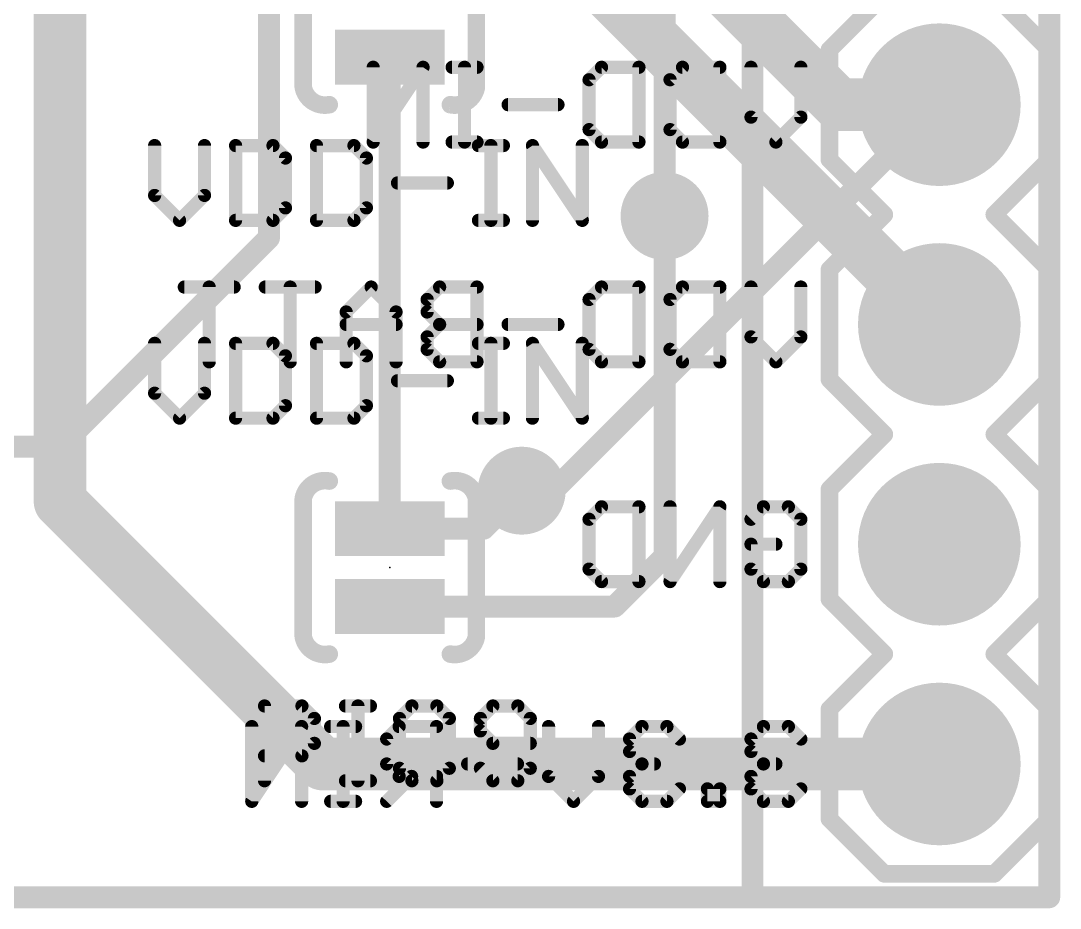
# Model space of a CAD drawing. Extents: x -0.1 to 30.6, y -0.1 to 52.6.
# Drawn here: x 18.6 to 30.61, y -0.13 to 10.13 of the extents above; entities that cross this region are included whole.
import ezdxf

# ---------------------------------------------------------------- set-up
doc = ezdxf.new("R2010")
doc.units = 0
for name, color, linetype in [('1', 12, 'CONTINUOUS'), ('16', 132, 'CONTINUOUS'), ('17', 110, 'CONTINUOUS'), ('18', 110, 'CONTINUOUS'), ('20', 53, 'CONTINUOUS'), ('21', 41, 'CONTINUOUS'), ('22', 40, 'CONTINUOUS'), ('23', 53, 'CONTINUOUS'), ('51', 53, 'CONTINUOUS')]:
    doc.layers.add(name, color=color, linetype=linetype)

# ---------------------------------------------------------------- blocks, each defined once
blk = doc.blocks.new('RECT')
blk.add_solid([(-0.5, -0.5), (0.5, -0.5), (-0.5, 0.5), (0.5, 0.5)])
blk = doc.blocks.new('ROUNDP')
at = {"const_width": 0.5}
blk.add_lwpolyline([(0, -0.25, 1), (0, 0.25, 1), (0, -0.25)], format="xyb", dxfattribs=at)
blk = doc.blocks.new('ROUNDV')
at = {"const_width": 0.5}
blk.add_lwpolyline([(0, -0.25, 1), (0, 0.25, 1), (0, -0.25)], format="xyb", dxfattribs=at)

msp = doc.modelspace()

# ---------------------------------------------------------------- linework, layer by layer
at = {"layer": '1'}
for points, const_width in [([(30.48, 0), (30.48, 43.72)], 0.254), ([(28.051, 9.16), (24.638, 12.573)], 0.6096), ([(19.05, 10.668), (19.05, 4.572)], 0.6096), ([(25.22, 10.61), (29.21, 6.62)], 0.6096), ([(22.86, 4.26), (22.86, 9.71)], 0.254), ([(29.21, 9.16), (28.051, 9.16)], 0.6096), ([(26.035, 3.937), (26.035, 7.874)], 0.254), ([(19.05, 4.572), (22.082, 1.54)], 0.6096), ([(23.945, 4.26), (24.384, 4.699)], 0.254), ([(22.86, 4.26), (23.945, 4.26)], 0.254), ([(25.458, 3.36), (26.035, 3.937)], 0.254), ([(22.86, 3.36), (25.458, 3.36)], 0.254), ([(22.082, 1.54), (29.21, 1.54)], 0.6096), ([(0, 0), (30.48, 0)], 0.254)]:
    msp.add_lwpolyline(points, dxfattribs=dict(at, const_width=const_width))
for points, const_width in [([(22.9235, 9.71, 1), (22.7965, 9.71)], 0.127), ([(28.051, 9.3124, 1), (28.051, 9.0076)], 0.3048), ([(27.9432, 9.0522, 1), (28.1588, 9.2678)], 0.3048), ([(29.21, 9.0076, 1), (29.21, 9.3124)], 0.3048), ([(26.0985, 7.874, 1), (25.9715, 7.874)], 0.127), ([(29.1022, 6.5122, 1), (29.3178, 6.7278)], 0.3048), ([(19.1578, 4.6798, 1), (18.9422, 4.4642)], 0.3048), ([(24.4289, 4.6541, 1), (24.3391, 4.7439)], 0.127), ([(18.8976, 4.572, 1), (19.2024, 4.572)], 0.3048), ([(22.86, 4.3235, 1), (22.86, 4.1965)], 0.127), ([(23.9001, 4.3049, 1), (23.9899, 4.2151)], 0.127), ([(23.945, 4.1965, 1), (23.945, 4.3235)], 0.127), ([(22.7965, 4.26, 1), (22.9235, 4.26)], 0.127), ([(25.9715, 3.937, 1), (26.0985, 3.937)], 0.127), ([(26.0799, 3.8921, 1), (25.9901, 3.9819)], 0.127), ([(22.86, 3.4235, 1), (22.86, 3.2965)], 0.127), ([(25.458, 3.2965, 1), (25.458, 3.4235)], 0.127), ([(25.4131, 3.4049, 1), (25.5029, 3.3151)], 0.127), ([(22.082, 1.6924, 1), (22.082, 1.3876)], 0.3048), ([(29.21, 1.3876, 1), (29.21, 1.6924)], 0.3048), ([(21.9742, 1.4322, 1), (22.1898, 1.6478)], 0.3048), ([(30.48, -0.0635, 1), (30.48, 0.0635)], 0.127), ([(30.4165, 0, 1), (30.5435, 0)], 0.127)]:
    msp.add_lwpolyline(points, format="xyb", dxfattribs=dict(at, const_width=const_width))
at = {"layer": '16', "const_width": 0.254}
for points in [[(30.48, 0), (30.48, 43.72)], [(21.463, 7.62), (21.463, 22.987)], [(26.035, 7.874), (26.035, 13.605)], [(24.749, 4.699), (29.21, 9.16)], [(19.05, 5.207), (21.463, 7.62)], [(17.272, 5.207), (19.05, 5.207)], [(24.384, 4.699), (24.749, 4.699)], [(0, 0), (30.48, 0)]]:
    msp.add_lwpolyline(points, dxfattribs=at)
at = {"layer": '16', "const_width": 0.127}
for points in [[(29.2549, 9.1151, 1), (29.1651, 9.2049)], [(25.9715, 7.874, 1), (26.0985, 7.874)], [(21.5079, 7.5751, 1), (21.4181, 7.6649)], [(21.3995, 7.62, 1), (21.5265, 7.62)], [(19.0051, 5.2519, 1), (19.0949, 5.1621)], [(19.05, 5.1435, 1), (19.05, 5.2705)], [(24.384, 4.7625, 1), (24.384, 4.6355)], [(24.7041, 4.7439, 1), (24.7939, 4.6541)], [(24.749, 4.6355, 1), (24.749, 4.7625)], [(30.48, -0.0635, 1), (30.48, 0.0635)], [(30.4165, 0, 1), (30.5435, 0)]]:
    msp.add_lwpolyline(points, format="xyb", dxfattribs=at)
at = {"layer": '20', "const_width": 0.2032}
for points in [[(30.48, 0), (30.48, 43.72)], [(0, 0), (30.48, 0)]]:
    msp.add_lwpolyline(points, dxfattribs=at)
at = {"layer": '20', "const_width": 0.1016}
for points in [[(30.4292, 0, 1), (30.5308, 0)], [(30.48, -0.0508, 1), (30.48, 0.0508)]]:
    msp.add_lwpolyline(points, format="xyb", dxfattribs=at)
at = {"layer": '21'}
for points, const_width in [([(27.051, 13.335), (27.051, 0)], 0.254), ([(21.86, 9.36), (21.86, 10.96)], 0.2032), ([(23.86, 10.96), (23.86, 9.36)], 0.2032), ([(28.575, 10.43), (27.94, 9.795)], 0.2032), ([(30.48, 9.795), (29.845, 10.43)], 0.2032), ([(27.94, 8.525), (27.94, 9.795)], 0.2032), ([(30.48, 9.795), (30.48, 8.525)], 0.2032), ([(20.1422, 8.6875), (20.1422, 8.1113)], 0.1524), ([(20.7184, 8.1113), (20.7184, 8.6875)], 0.1524), ([(21.0777, 8.6875), (21.0777, 7.8232)], 0.1524), ([(21.5099, 8.6875), (21.0777, 8.6875)], 0.1524), ([(21.6539, 8.5435), (21.5099, 8.6875)], 0.1524), ([(22.0132, 8.6875), (22.0132, 7.8232)], 0.1524), ([(22.4454, 8.6875), (22.0132, 8.6875)], 0.1524), ([(22.5895, 8.5435), (22.4454, 8.6875)], 0.1524), ([(23.8843, 8.6875), (24.1724, 8.6875)], 0.1524), ([(24.0283, 7.8232), (24.0283, 8.6875)], 0.1524), ([(24.508, 7.8232), (24.508, 8.6875)], 0.1524), ([(24.508, 8.6875), (25.0842, 7.8232)], 0.1524), ([(25.0842, 7.8232), (25.0842, 8.6875)], 0.1524), ([(21.6539, 7.9673), (21.6539, 8.5435)], 0.1524), ([(22.5895, 7.9673), (22.5895, 8.5435)], 0.1524), ([(28.575, 7.89), (27.94, 8.525)], 0.2032), ([(30.48, 8.525), (29.845, 7.89)], 0.2032), ([(22.9488, 8.2554), (23.525, 8.2554)], 0.1524), ([(20.1422, 8.1113), (20.4303, 7.8232)], 0.1524), ([(20.4303, 7.8232), (20.7184, 8.1113)], 0.1524), ([(21.5099, 7.8232), (21.6539, 7.9673)], 0.1524), ([(22.4454, 7.8232), (22.5895, 7.9673)], 0.1524), ([(28.575, 7.89), (27.94, 7.255)], 0.2032), ([(30.48, 7.255), (29.845, 7.89)], 0.2032), ([(21.0777, 7.8232), (21.5099, 7.8232)], 0.1524), ([(22.0132, 7.8232), (22.4454, 7.8232)], 0.1524), ([(23.8843, 7.8232), (24.1724, 7.8232)], 0.1524), ([(27.94, 5.985), (27.94, 7.255)], 0.2032), ([(30.48, 7.255), (30.48, 5.985)], 0.2032), ([(20.1422, 6.4015), (20.1422, 5.8253)], 0.1524), ([(20.7184, 5.8253), (20.7184, 6.4015)], 0.1524), ([(21.0777, 6.4015), (21.0777, 5.5372)], 0.1524), ([(21.5099, 6.4015), (21.0777, 6.4015)], 0.1524), ([(21.6539, 6.2575), (21.5099, 6.4015)], 0.1524), ([(22.0132, 6.4015), (22.0132, 5.5372)], 0.1524), ([(22.4454, 6.4015), (22.0132, 6.4015)], 0.1524), ([(22.5895, 6.2575), (22.4454, 6.4015)], 0.1524), ([(23.8843, 6.4015), (24.1724, 6.4015)], 0.1524), ([(24.0283, 5.5372), (24.0283, 6.4015)], 0.1524), ([(24.508, 5.5372), (24.508, 6.4015)], 0.1524), ([(24.508, 6.4015), (25.0842, 5.5372)], 0.1524), ([(25.0842, 5.5372), (25.0842, 6.4015)], 0.1524), ([(21.6539, 5.6813), (21.6539, 6.2575)], 0.1524), ([(22.5895, 5.6813), (22.5895, 6.2575)], 0.1524), ([(22.9488, 5.9694), (23.525, 5.9694)], 0.1524), ([(28.575, 5.35), (27.94, 5.985)], 0.2032), ([(30.48, 5.985), (29.845, 5.35)], 0.2032), ([(20.1422, 5.8253), (20.4303, 5.5372)], 0.1524), ([(20.4303, 5.5372), (20.7184, 5.8253)], 0.1524), ([(21.5099, 5.5372), (21.6539, 5.6813)], 0.1524), ([(22.4454, 5.5372), (22.5895, 5.6813)], 0.1524), ([(21.0777, 5.5372), (21.5099, 5.5372)], 0.1524), ([(22.0132, 5.5372), (22.4454, 5.5372)], 0.1524), ([(23.8843, 5.5372), (24.1724, 5.5372)], 0.1524), ([(28.575, 5.35), (27.94, 4.715)], 0.2032), ([(30.48, 4.715), (29.845, 5.35)], 0.2032), ([(27.94, 3.445), (27.94, 4.715)], 0.2032), ([(30.48, 4.715), (30.48, 3.445)], 0.2032), ([(21.86, 3.01), (21.86, 4.61)], 0.2032), ([(23.86, 4.61), (23.86, 3.01)], 0.2032), ([(28.575, 2.81), (27.94, 3.445)], 0.2032), ([(30.48, 3.445), (29.845, 2.81)], 0.2032), ([(28.575, 2.81), (27.94, 2.175)], 0.2032), ([(30.48, 2.175), (29.845, 2.81)], 0.2032), ([(21.4122, 1.3462), (21.4122, 2.2105)], 0.1524), ([(21.4122, 2.2105), (21.8444, 2.2105)], 0.1524), ([(21.8444, 2.2105), (21.9884, 2.0665)], 0.1524), ([(22.3477, 2.2105), (22.6358, 2.2105)], 0.1524), ([(22.4918, 1.3462), (22.4918, 2.2105)], 0.1524), ([(23.1155, 2.2105), (22.9714, 2.0665)], 0.1524), ([(23.4036, 2.2105), (23.1155, 2.2105)], 0.1524), ([(23.5476, 2.0665), (23.4036, 2.2105)], 0.1524), ([(24.051, 2.2105), (23.9069, 2.0665)], 0.1524), ([(24.3391, 2.2105), (24.051, 2.2105)], 0.1524), ([(24.4831, 2.0665), (24.3391, 2.2105)], 0.1524), ([(27.94, 0.905), (27.94, 2.175)], 0.2032), ([(30.48, 2.175), (30.48, 0.905)], 0.2032), ([(21.9884, 2.0665), (21.9884, 1.7784)], 0.1524), ([(22.9714, 2.0665), (22.9714, 1.4903)], 0.1524), ([(23.5476, 1.4903), (23.5476, 2.0665)], 0.1524), ([(23.9069, 2.0665), (23.9069, 1.9224)], 0.1524), ([(24.4831, 1.4903), (24.4831, 2.0665)], 0.1524), ([(23.9069, 1.9224), (24.051, 1.7784)], 0.1524), ([(21.9884, 1.7784), (21.8444, 1.6343)], 0.1524), ([(24.051, 1.7784), (24.4831, 1.7784)], 0.1524), ([(21.8444, 1.6343), (21.4122, 1.6343)], 0.1524), ([(22.9714, 1.4903), (23.1155, 1.3462)], 0.1524), ([(23.4036, 1.3462), (23.5476, 1.4903)], 0.1524), ([(23.9069, 1.4903), (24.051, 1.3462)], 0.1524), ([(24.3391, 1.3462), (24.4831, 1.4903)], 0.1524), ([(22.3477, 1.3462), (22.6358, 1.3462)], 0.1524), ([(23.1155, 1.3462), (23.4036, 1.3462)], 0.1524), ([(24.051, 1.3462), (24.3391, 1.3462)], 0.1524), ([(28.575, 0.27), (27.94, 0.905)], 0.2032), ([(30.48, 0.905), (29.845, 0.27)], 0.2032), ([(29.845, 0.27), (28.575, 0.27)], 0.2032)]:
    msp.add_lwpolyline(points, dxfattribs=dict(at, const_width=const_width))
for points, const_width in [([(27.9908, 9.795, 1), (27.8892, 9.795)], 0.1016), ([(27.9041, 9.8309, 1), (27.9759, 9.7591)], 0.1016), ([(30.5308, 9.795, 1), (30.4292, 9.795)], 0.1016), ([(30.4441, 9.7591, 1), (30.5159, 9.8309)], 0.1016), ([(21.86, 9.36, 0.4142), (22.16, 9.16)], 0.2032), ([(21.9098, 9.37, 1), (21.8102, 9.35)], 0.1016), ([(21.8092, 9.36, 1), (21.9108, 9.36)], 0.1016), ([(23.56, 9.16, 0.4142), (23.86, 9.36)], 0.2032), ([(23.8092, 9.36, 1), (23.9108, 9.36)], 0.1016), ([(23.9098, 9.35, 1), (23.8102, 9.37)], 0.1016), ([(22.17, 9.1102, 1), (22.15, 9.2098)], 0.1016), ([(23.57, 9.2098, 1), (23.55, 9.1102)], 0.1016), ([(20.1803, 8.6875, 1), (20.1041, 8.6875)], 0.0762), ([(20.7565, 8.6875, 1), (20.6803, 8.6875)], 0.0762), ([(21.1158, 8.6875, 1), (21.0396, 8.6875)], 0.0762), ([(21.0777, 8.7256, 1), (21.0777, 8.6494)], 0.0762), ([(21.5368, 8.7145, 1), (21.4829, 8.6606)], 0.0762), ([(21.5099, 8.6494, 1), (21.5099, 8.7256)], 0.0762), ([(22.0513, 8.6875, 1), (21.9751, 8.6875)], 0.0762), ([(22.0132, 8.7256, 1), (22.0132, 8.6494)], 0.0762), ([(22.4723, 8.7145, 1), (22.4185, 8.6606)], 0.0762), ([(22.4454, 8.6494, 1), (22.4454, 8.7256)], 0.0762), ([(23.8843, 8.7256, 1), (23.8843, 8.6494)], 0.0762), ([(24.0664, 8.6875, 1), (23.9902, 8.6875)], 0.0762), ([(24.1724, 8.6494, 1), (24.1724, 8.7256)], 0.0762), ([(24.5397, 8.7087, 1), (24.4763, 8.6664)], 0.0762), ([(24.5461, 8.6875, 1), (24.4699, 8.6875)], 0.0762), ([(25.1223, 8.6875, 1), (25.0461, 8.6875)], 0.0762), ([(21.692, 8.5435, 1), (21.6158, 8.5435)], 0.0762), ([(21.627, 8.5165, 1), (21.6809, 8.5704)], 0.0762), ([(22.6276, 8.5435, 1), (22.5514, 8.5435)], 0.0762), ([(22.5625, 8.5165, 1), (22.6164, 8.5704)], 0.0762), ([(27.9759, 8.5609, 1), (27.9041, 8.4891)], 0.1016), ([(27.8892, 8.525, 1), (27.9908, 8.525)], 0.1016), ([(30.4292, 8.525, 1), (30.5308, 8.525)], 0.1016), ([(30.5159, 8.4891, 1), (30.4441, 8.5609)], 0.1016), ([(22.9488, 8.2935, 1), (22.9488, 8.2173)], 0.0762), ([(23.525, 8.2173, 1), (23.525, 8.2935)], 0.0762), ([(20.1691, 8.1383, 1), (20.1153, 8.0844)], 0.0762), ([(20.7454, 8.0844, 1), (20.6915, 8.1383)], 0.0762), ([(20.1041, 8.1113, 1), (20.1803, 8.1113)], 0.0762), ([(20.6803, 8.1113, 1), (20.7565, 8.1113)], 0.0762), ([(21.6158, 7.9673, 1), (21.692, 7.9673)], 0.0762), ([(21.6809, 7.9403, 1), (21.627, 7.9942)], 0.0762), ([(22.5514, 7.9673, 1), (22.6276, 7.9673)], 0.0762), ([(22.6164, 7.9403, 1), (22.5625, 7.9942)], 0.0762), ([(28.6109, 7.8541, 1), (28.5391, 7.9259)], 0.1016), ([(28.5391, 7.8541, 1), (28.6109, 7.9259)], 0.1016), ([(29.8809, 7.9259, 1), (29.8091, 7.8541)], 0.1016), ([(29.8091, 7.9259, 1), (29.8809, 7.8541)], 0.1016), ([(20.4034, 7.8501, 1), (20.4573, 7.7963)], 0.0762), ([(20.4034, 7.7963, 1), (20.4573, 7.8501)], 0.0762), ([(21.0777, 7.8613, 1), (21.0777, 7.7851)], 0.0762), ([(21.0396, 7.8232, 1), (21.1158, 7.8232)], 0.0762), ([(21.4829, 7.8501, 1), (21.5368, 7.7963)], 0.0762), ([(21.5099, 7.7851, 1), (21.5099, 7.8613)], 0.0762), ([(22.0132, 7.8613, 1), (22.0132, 7.7851)], 0.0762), ([(21.9751, 7.8232, 1), (22.0513, 7.8232)], 0.0762), ([(22.4185, 7.8501, 1), (22.4723, 7.7963)], 0.0762), ([(22.4454, 7.7851, 1), (22.4454, 7.8613)], 0.0762), ([(23.8843, 7.8613, 1), (23.8843, 7.7851)], 0.0762), ([(23.9902, 7.8232, 1), (24.0664, 7.8232)], 0.0762), ([(24.1724, 7.7851, 1), (24.1724, 7.8613)], 0.0762), ([(24.4699, 7.8232, 1), (24.5461, 7.8232)], 0.0762), ([(25.0461, 7.8232, 1), (25.1223, 7.8232)], 0.0762), ([(25.0525, 7.8021, 1), (25.1159, 7.8443)], 0.0762), ([(27.9908, 7.255, 1), (27.8892, 7.255)], 0.1016), ([(27.9041, 7.2909, 1), (27.9759, 7.2191)], 0.1016), ([(30.5308, 7.255, 1), (30.4292, 7.255)], 0.1016), ([(30.4441, 7.2191, 1), (30.5159, 7.2909)], 0.1016), ([(20.1803, 6.4015, 1), (20.1041, 6.4015)], 0.0762), ([(20.7565, 6.4015, 1), (20.6803, 6.4015)], 0.0762), ([(21.1158, 6.4015, 1), (21.0396, 6.4015)], 0.0762), ([(21.0777, 6.4396, 1), (21.0777, 6.3634)], 0.0762), ([(21.5368, 6.4285, 1), (21.4829, 6.3746)], 0.0762), ([(21.5099, 6.3634, 1), (21.5099, 6.4396)], 0.0762), ([(22.0513, 6.4015, 1), (21.9751, 6.4015)], 0.0762), ([(22.0132, 6.4396, 1), (22.0132, 6.3634)], 0.0762), ([(22.4723, 6.4285, 1), (22.4185, 6.3746)], 0.0762), ([(22.4454, 6.3634, 1), (22.4454, 6.4396)], 0.0762), ([(23.8843, 6.4396, 1), (23.8843, 6.3634)], 0.0762), ([(24.0664, 6.4015, 1), (23.9902, 6.4015)], 0.0762), ([(24.1724, 6.3634, 1), (24.1724, 6.4396)], 0.0762), ([(24.5397, 6.4227, 1), (24.4763, 6.3804)], 0.0762), ([(24.5461, 6.4015, 1), (24.4699, 6.4015)], 0.0762), ([(25.1223, 6.4015, 1), (25.0461, 6.4015)], 0.0762), ([(21.692, 6.2575, 1), (21.6158, 6.2575)], 0.0762), ([(21.627, 6.2305, 1), (21.6809, 6.2844)], 0.0762), ([(22.6276, 6.2575, 1), (22.5514, 6.2575)], 0.0762), ([(22.5625, 6.2305, 1), (22.6164, 6.2844)], 0.0762), ([(22.9488, 6.0075, 1), (22.9488, 5.9313)], 0.0762), ([(23.525, 5.9313, 1), (23.525, 6.0075)], 0.0762), ([(27.9759, 6.0209, 1), (27.9041, 5.9491)], 0.1016), ([(27.8892, 5.985, 1), (27.9908, 5.985)], 0.1016), ([(30.4292, 5.985, 1), (30.5308, 5.985)], 0.1016), ([(30.5159, 5.9491, 1), (30.4441, 6.0209)], 0.1016), ([(20.1691, 5.8523, 1), (20.1153, 5.7984)], 0.0762), ([(20.7454, 5.7984, 1), (20.6915, 5.8523)], 0.0762), ([(20.1041, 5.8253, 1), (20.1803, 5.8253)], 0.0762), ([(20.6803, 5.8253, 1), (20.7565, 5.8253)], 0.0762), ([(21.6158, 5.6813, 1), (21.692, 5.6813)], 0.0762), ([(21.6809, 5.6543, 1), (21.627, 5.7082)], 0.0762), ([(22.5514, 5.6813, 1), (22.6276, 5.6813)], 0.0762), ([(22.6164, 5.6543, 1), (22.5625, 5.7082)], 0.0762), ([(20.4034, 5.5641, 1), (20.4573, 5.5103)], 0.0762), ([(20.4034, 5.5103, 1), (20.4573, 5.5641)], 0.0762), ([(21.0777, 5.5753, 1), (21.0777, 5.4991)], 0.0762), ([(21.0396, 5.5372, 1), (21.1158, 5.5372)], 0.0762), ([(21.4829, 5.5641, 1), (21.5368, 5.5103)], 0.0762), ([(21.5099, 5.4991, 1), (21.5099, 5.5753)], 0.0762), ([(22.0132, 5.5753, 1), (22.0132, 5.4991)], 0.0762), ([(21.9751, 5.5372, 1), (22.0513, 5.5372)], 0.0762), ([(22.4185, 5.5641, 1), (22.4723, 5.5103)], 0.0762), ([(22.4454, 5.4991, 1), (22.4454, 5.5753)], 0.0762), ([(23.8843, 5.5753, 1), (23.8843, 5.4991)], 0.0762), ([(23.9902, 5.5372, 1), (24.0664, 5.5372)], 0.0762), ([(24.1724, 5.4991, 1), (24.1724, 5.5753)], 0.0762), ([(24.4699, 5.5372, 1), (24.5461, 5.5372)], 0.0762), ([(25.0461, 5.5372, 1), (25.1223, 5.5372)], 0.0762), ([(25.0525, 5.5161, 1), (25.1159, 5.5583)], 0.0762), ([(28.6109, 5.3141, 1), (28.5391, 5.3859)], 0.1016), ([(28.5391, 5.3141, 1), (28.6109, 5.3859)], 0.1016), ([(29.8809, 5.3859, 1), (29.8091, 5.3141)], 0.1016), ([(29.8091, 5.3859, 1), (29.8809, 5.3141)], 0.1016), ([(22.16, 4.81, 0.4142), (21.86, 4.61)], 0.2032), ([(22.15, 4.7602, 1), (22.17, 4.8598)], 0.1016), ([(23.86, 4.61, 0.4142), (23.56, 4.81)], 0.2032), ([(23.55, 4.8598, 1), (23.57, 4.7602)], 0.1016), ([(27.9908, 4.715, 1), (27.8892, 4.715)], 0.1016), ([(30.5308, 4.715, 1), (30.4292, 4.715)], 0.1016), ([(21.9108, 4.61, 1), (21.8092, 4.61)], 0.1016), ([(23.9108, 4.61, 1), (23.8092, 4.61)], 0.1016), ([(27.9041, 4.7509, 1), (27.9759, 4.6791)], 0.1016), ([(30.4441, 4.6791, 1), (30.5159, 4.7509)], 0.1016), ([(21.8102, 4.62, 1), (21.9098, 4.6)], 0.1016), ([(23.8102, 4.6, 1), (23.9098, 4.62)], 0.1016), ([(27.9759, 3.4809, 1), (27.9041, 3.4091)], 0.1016), ([(27.8892, 3.445, 1), (27.9908, 3.445)], 0.1016), ([(30.4292, 3.445, 1), (30.5308, 3.445)], 0.1016), ([(30.5159, 3.4091, 1), (30.4441, 3.4809)], 0.1016), ([(21.86, 3.01, 0.4142), (22.16, 2.81)], 0.2032), ([(21.9098, 3.02, 1), (21.8102, 3)], 0.1016), ([(21.8092, 3.01, 1), (21.9108, 3.01)], 0.1016), ([(23.56, 2.81, 0.4142), (23.86, 3.01)], 0.2032), ([(23.8092, 3.01, 1), (23.9108, 3.01)], 0.1016), ([(23.9098, 3, 1), (23.8102, 3.02)], 0.1016), ([(22.17, 2.7602, 1), (22.15, 2.8598)], 0.1016), ([(23.57, 2.8598, 1), (23.55, 2.7602)], 0.1016), ([(28.6109, 2.7741, 1), (28.5391, 2.8459)], 0.1016), ([(28.5391, 2.7741, 1), (28.6109, 2.8459)], 0.1016), ([(29.8809, 2.8459, 1), (29.8091, 2.7741)], 0.1016), ([(29.8091, 2.8459, 1), (29.8809, 2.7741)], 0.1016), ([(21.4503, 2.2105, 1), (21.3741, 2.2105)], 0.0762), ([(21.4122, 2.2486, 1), (21.4122, 2.1724)], 0.0762), ([(21.8713, 2.2375, 1), (21.8174, 2.1836)], 0.0762), ([(21.8444, 2.1724, 1), (21.8444, 2.2486)], 0.0762), ([(22.3477, 2.2486, 1), (22.3477, 2.1724)], 0.0762), ([(22.5299, 2.2105, 1), (22.4537, 2.2105)], 0.0762), ([(22.6358, 2.1724, 1), (22.6358, 2.2486)], 0.0762), ([(23.1155, 2.2486, 1), (23.1155, 2.1724)], 0.0762), ([(23.1424, 2.1836, 1), (23.0885, 2.2375)], 0.0762), ([(23.4305, 2.2375, 1), (23.3766, 2.1836)], 0.0762), ([(23.4036, 2.1724, 1), (23.4036, 2.2486)], 0.0762), ([(24.051, 2.2486, 1), (24.051, 2.1724)], 0.0762), ([(24.0779, 2.1836, 1), (24.024, 2.2375)], 0.0762), ([(24.366, 2.2375, 1), (24.3121, 2.1836)], 0.0762), ([(24.3391, 2.1724, 1), (24.3391, 2.2486)], 0.0762), ([(27.9908, 2.175, 1), (27.8892, 2.175)], 0.1016), ([(27.9041, 2.2109, 1), (27.9759, 2.1391)], 0.1016), ([(30.5308, 2.175, 1), (30.4292, 2.175)], 0.1016), ([(30.4441, 2.1391, 1), (30.5159, 2.2109)], 0.1016), ([(22.0265, 2.0665, 1), (21.9503, 2.0665)], 0.0762), ([(21.9615, 2.0395, 1), (22.0154, 2.0934)], 0.0762), ([(23.0095, 2.0665, 1), (22.9333, 2.0665)], 0.0762), ([(22.9445, 2.0934, 1), (22.9983, 2.0395)], 0.0762), ([(23.5857, 2.0665, 1), (23.5095, 2.0665)], 0.0762), ([(23.5207, 2.0395, 1), (23.5746, 2.0934)], 0.0762), ([(23.945, 2.0665, 1), (23.8688, 2.0665)], 0.0762), ([(23.88, 2.0934, 1), (23.9339, 2.0395)], 0.0762), ([(24.5212, 2.0665, 1), (24.445, 2.0665)], 0.0762), ([(24.4562, 2.0395, 1), (24.5101, 2.0934)], 0.0762), ([(23.9339, 1.9494, 1), (23.88, 1.8955)], 0.0762), ([(23.8688, 1.9224, 1), (23.945, 1.9224)], 0.0762), ([(21.9503, 1.7784, 1), (22.0265, 1.7784)], 0.0762), ([(22.0154, 1.7514, 1), (21.9615, 1.8053)], 0.0762), ([(24.051, 1.8165, 1), (24.051, 1.7403)], 0.0762), ([(24.024, 1.7514, 1), (24.0779, 1.8053)], 0.0762), ([(24.4831, 1.7403, 1), (24.4831, 1.8165)], 0.0762), ([(21.4122, 1.6724, 1), (21.4122, 1.5962)], 0.0762), ([(21.8174, 1.6613, 1), (21.8713, 1.6074)], 0.0762), ([(21.8444, 1.5962, 1), (21.8444, 1.6724)], 0.0762), ([(22.9983, 1.5172, 1), (22.9445, 1.4633)], 0.0762), ([(23.5746, 1.4633, 1), (23.5207, 1.5172)], 0.0762), ([(23.9339, 1.5172, 1), (23.88, 1.4633)], 0.0762), ([(24.5101, 1.4633, 1), (24.4562, 1.5172)], 0.0762), ([(22.9333, 1.4903, 1), (23.0095, 1.4903)], 0.0762), ([(23.5095, 1.4903, 1), (23.5857, 1.4903)], 0.0762), ([(24.445, 1.4903, 1), (24.5212, 1.4903)], 0.0762), ([(21.3741, 1.3462, 1), (21.4503, 1.3462)], 0.0762), ([(22.3477, 1.3843, 1), (22.3477, 1.3081)], 0.0762), ([(22.4537, 1.3462, 1), (22.5299, 1.3462)], 0.0762), ([(22.6358, 1.3081, 1), (22.6358, 1.3843)], 0.0762), ([(23.1155, 1.3843, 1), (23.1155, 1.3081)], 0.0762), ([(23.0885, 1.3193, 1), (23.1424, 1.3731)], 0.0762), ([(23.3766, 1.3731, 1), (23.4305, 1.3193)], 0.0762), ([(23.4036, 1.3081, 1), (23.4036, 1.3843)], 0.0762), ([(24.051, 1.3843, 1), (24.051, 1.3081)], 0.0762), ([(24.024, 1.3193, 1), (24.0779, 1.3731)], 0.0762), ([(24.3121, 1.3731, 1), (24.366, 1.3193)], 0.0762), ([(24.3391, 1.3081, 1), (24.3391, 1.3843)], 0.0762), ([(27.9759, 0.9409, 1), (27.9041, 0.8691)], 0.1016), ([(30.5159, 0.8691, 1), (30.4441, 0.9409)], 0.1016), ([(27.8892, 0.905, 1), (27.9908, 0.905)], 0.1016), ([(30.4292, 0.905, 1), (30.5308, 0.905)], 0.1016), ([(28.575, 0.3208, 1), (28.575, 0.2192)], 0.1016), ([(29.845, 0.2192, 1), (29.845, 0.3208)], 0.1016), ([(28.5391, 0.2341, 1), (28.6109, 0.3059)], 0.1016), ([(29.8091, 0.3059, 1), (29.8809, 0.2341)], 0.1016), ([(26.9875, 0, 1), (27.1145, 0)], 0.127)]:
    msp.add_lwpolyline(points, format="xyb", dxfattribs=dict(at, const_width=const_width))
at = {"layer": '22', "const_width": 0.1524}
for points in [[(23.244, 9.5925), (22.6678, 8.7282)], [(22.6678, 8.7282), (22.6678, 9.5925)], [(23.244, 8.7282), (23.244, 9.5925)], [(23.8677, 9.5925), (23.5796, 9.5925)], [(23.7237, 8.7282), (23.7237, 9.5925)], [(25.1625, 9.4485), (25.3066, 9.5925)], [(25.3066, 9.5925), (25.7388, 9.5925)], [(25.7388, 9.5925), (25.7388, 8.7282)], [(26.0981, 9.4485), (26.2421, 9.5925)], [(26.2421, 9.5925), (26.6743, 9.5925)], [(26.6743, 9.5925), (26.6743, 8.7282)], [(27.0336, 9.0163), (27.0336, 9.5925)], [(27.6098, 9.5925), (27.6098, 9.0163)], [(25.1625, 8.8723), (25.1625, 9.4485)], [(26.0981, 8.8723), (26.0981, 9.4485)], [(24.8032, 9.1604), (24.227, 9.1604)], [(27.3217, 8.7282), (27.0336, 9.0163)], [(27.6098, 9.0163), (27.3217, 8.7282)], [(25.3066, 8.7282), (25.1625, 8.8723)], [(26.2421, 8.7282), (26.0981, 8.8723)], [(23.8677, 8.7282), (23.5796, 8.7282)], [(25.7388, 8.7282), (25.3066, 8.7282)], [(26.6743, 8.7282), (26.2421, 8.7282)], [(21.0612, 7.0525), (20.4849, 7.0525)], [(20.7731, 6.1882), (20.7731, 7.0525)], [(21.9967, 7.0525), (21.4205, 7.0525)], [(21.7086, 6.1882), (21.7086, 7.0525)], [(22.6441, 7.0525), (22.356, 6.7644)], [(22.9322, 6.7644), (22.6441, 7.0525)], [(23.4356, 7.0525), (23.2915, 6.9085)], [(23.8677, 7.0525), (23.4356, 7.0525)], [(23.8677, 6.1882), (23.8677, 7.0525)], [(25.1625, 6.9085), (25.3066, 7.0525)], [(25.3066, 7.0525), (25.7388, 7.0525)], [(25.7388, 7.0525), (25.7388, 6.1882)], [(26.0981, 6.9085), (26.2421, 7.0525)], [(26.2421, 7.0525), (26.6743, 7.0525)], [(26.6743, 7.0525), (26.6743, 6.1882)], [(27.0336, 6.4763), (27.0336, 7.0525)], [(27.6098, 7.0525), (27.6098, 6.4763)], [(23.2915, 6.9085), (23.2915, 6.7644)], [(25.1625, 6.3323), (25.1625, 6.9085)], [(26.0981, 6.3323), (26.0981, 6.9085)], [(22.356, 6.7644), (22.356, 6.1882)], [(22.9322, 6.1882), (22.9322, 6.7644)], [(23.2915, 6.7644), (23.4356, 6.6204)], [(22.9322, 6.6204), (22.356, 6.6204)], [(23.4356, 6.6204), (23.2915, 6.4763)], [(23.8677, 6.6204), (23.4356, 6.6204)], [(24.8032, 6.6204), (24.227, 6.6204)], [(23.2915, 6.4763), (23.2915, 6.3323)], [(27.3217, 6.1882), (27.0336, 6.4763)], [(27.6098, 6.4763), (27.3217, 6.1882)], [(23.2915, 6.3323), (23.4356, 6.1882)], [(25.3066, 6.1882), (25.1625, 6.3323)], [(26.2421, 6.1882), (26.0981, 6.3323)], [(23.4356, 6.1882), (23.8677, 6.1882)], [(25.7388, 6.1882), (25.3066, 6.1882)], [(26.6743, 6.1882), (26.2421, 6.1882)], [(25.1625, 4.3685), (25.3066, 4.5125)], [(25.3066, 4.5125), (25.7388, 4.5125)], [(25.7388, 4.5125), (25.7388, 3.6482)], [(26.6743, 4.5125), (26.0981, 3.6482)], [(26.0981, 3.6482), (26.0981, 4.5125)], [(26.6743, 3.6482), (26.6743, 4.5125)], [(27.0336, 4.3685), (27.1776, 4.5125)], [(27.1776, 4.5125), (27.4657, 4.5125)], [(27.4657, 4.5125), (27.6098, 4.3685)], [(25.1625, 3.7923), (25.1625, 4.3685)], [(27.6098, 4.3685), (27.6098, 3.7923)], [(27.0336, 3.7923), (27.0336, 4.0804)], [(27.0336, 4.0804), (27.3217, 4.0804)], [(25.3066, 3.6482), (25.1625, 3.7923)], [(27.1776, 3.6482), (27.0336, 3.7923)], [(27.6098, 3.7923), (27.4657, 3.6482)], [(25.7388, 3.6482), (25.3066, 3.6482)], [(27.4657, 3.6482), (27.1776, 3.6482)], [(21.8408, 1.9725), (21.2645, 1.1082)], [(21.2645, 1.1082), (21.2645, 1.9725)], [(21.8408, 1.1082), (21.8408, 1.9725)], [(22.4644, 1.9725), (22.1763, 1.9725)], [(22.3204, 1.1082), (22.3204, 1.9725)], [(22.9678, 1.9725), (22.8237, 1.8285)], [(23.4, 1.9725), (22.9678, 1.9725)], [(23.4, 1.1082), (23.4, 1.9725)], [(24.6948, 1.3963), (24.6948, 1.9725)], [(25.271, 1.9725), (25.271, 1.3963)], [(25.7744, 1.9725), (25.6303, 1.8285)], [(26.0625, 1.9725), (25.7744, 1.9725)], [(26.2065, 1.8285), (26.0625, 1.9725)], [(27.1776, 1.9725), (27.0336, 1.8285)], [(27.4657, 1.9725), (27.1776, 1.9725)], [(27.6098, 1.8285), (27.4657, 1.9725)], [(22.8237, 1.8285), (22.8237, 1.5404)], [(25.6303, 1.8285), (25.6303, 1.6844)], [(27.0336, 1.8285), (27.0336, 1.6844)], [(25.6303, 1.6844), (25.7744, 1.5404)], [(27.0336, 1.6844), (27.1776, 1.5404)], [(22.8237, 1.5404), (22.9678, 1.3963)], [(24.3355, 1.5404), (23.7593, 1.5404)], [(25.7744, 1.5404), (25.6303, 1.3963)], [(25.7744, 1.5404), (25.9184, 1.5404)], [(27.1776, 1.5404), (27.0336, 1.3963)], [(27.1776, 1.5404), (27.3217, 1.5404)], [(23.1119, 1.3963), (22.8237, 1.1082)], [(22.9678, 1.3963), (23.4, 1.3963)], [(24.9829, 1.1082), (24.6948, 1.3963)], [(25.271, 1.3963), (24.9829, 1.1082)], [(25.6303, 1.3963), (25.6303, 1.2523)], [(27.0336, 1.3963), (27.0336, 1.2523)], [(25.6303, 1.2523), (25.7744, 1.1082)], [(26.0625, 1.1082), (26.2065, 1.2523)], [(26.6743, 1.2523), (26.5302, 1.2523)], [(26.5302, 1.2523), (26.5302, 1.1082)], [(26.6743, 1.1082), (26.6743, 1.2523)], [(27.0336, 1.2523), (27.1776, 1.1082)], [(27.4657, 1.1082), (27.6098, 1.2523)], [(22.4644, 1.1082), (22.1763, 1.1082)], [(25.7744, 1.1082), (26.0625, 1.1082)], [(26.5302, 1.1082), (26.6743, 1.1082)], [(27.1776, 1.1082), (27.4657, 1.1082)]]:
    msp.add_lwpolyline(points, dxfattribs=at)
at = {"layer": '22', "const_width": 0.0762}
for points in [[(22.7059, 9.5925, 1), (22.6297, 9.5925)], [(23.2821, 9.5925, 1), (23.2059, 9.5925)], [(23.2757, 9.5714, 1), (23.2123, 9.6137)], [(23.5796, 9.6306, 1), (23.5796, 9.5544)], [(23.7618, 9.5925, 1), (23.6856, 9.5925)], [(23.8677, 9.5544, 1), (23.8677, 9.6306)], [(25.3066, 9.6306, 1), (25.3066, 9.5544)], [(25.3335, 9.5656, 1), (25.2797, 9.6195)], [(25.7769, 9.5925, 1), (25.7007, 9.5925)], [(25.7388, 9.5544, 1), (25.7388, 9.6306)], [(26.2421, 9.6306, 1), (26.2421, 9.5544)], [(26.2691, 9.5656, 1), (26.2152, 9.6195)], [(26.7124, 9.5925, 1), (26.6362, 9.5925)], [(26.6743, 9.5544, 1), (26.6743, 9.6306)], [(27.0717, 9.5925, 1), (26.9955, 9.5925)], [(27.6479, 9.5925, 1), (27.5717, 9.5925)], [(25.2006, 9.4485, 1), (25.1244, 9.4485)], [(25.1356, 9.4754, 1), (25.1895, 9.4215)], [(26.0711, 9.4754, 1), (26.125, 9.4215)], [(26.1362, 9.4485, 1), (26.06, 9.4485)], [(24.227, 9.1985, 1), (24.227, 9.1223)], [(24.8032, 9.1223, 1), (24.8032, 9.1985)], [(27.0605, 9.0433, 1), (27.0066, 8.9894)], [(26.9955, 9.0163, 1), (27.0717, 9.0163)], [(27.5717, 9.0163, 1), (27.6479, 9.0163)], [(27.6367, 8.9894, 1), (27.5829, 9.0433)], [(25.1895, 8.8992, 1), (25.1356, 8.8453)], [(25.1244, 8.8723, 1), (25.2006, 8.8723)], [(26.125, 8.8992, 1), (26.0711, 8.8453)], [(26.06, 8.8723, 1), (26.1362, 8.8723)], [(22.6361, 8.7493, 1), (22.6995, 8.7071)], [(23.5796, 8.7663, 1), (23.5796, 8.6901)], [(23.8677, 8.6901, 1), (23.8677, 8.7663)], [(25.3066, 8.7663, 1), (25.3066, 8.6901)], [(25.2797, 8.7013, 1), (25.3335, 8.7551)], [(25.7388, 8.6901, 1), (25.7388, 8.7663)], [(26.2421, 8.7663, 1), (26.2421, 8.6901)], [(26.2152, 8.7013, 1), (26.2691, 8.7551)], [(26.6743, 8.6901, 1), (26.6743, 8.7663)], [(27.2947, 8.7551, 1), (27.3486, 8.7013)], [(27.2947, 8.7013, 1), (27.3486, 8.7551)], [(22.6297, 8.7282, 1), (22.7059, 8.7282)], [(23.2059, 8.7282, 1), (23.2821, 8.7282)], [(23.6856, 8.7282, 1), (23.7618, 8.7282)], [(25.7007, 8.7282, 1), (25.7769, 8.7282)], [(26.6362, 8.7282, 1), (26.7124, 8.7282)], [(20.4849, 7.0906, 1), (20.4849, 7.0144)], [(20.8112, 7.0525, 1), (20.735, 7.0525)], [(21.0612, 7.0144, 1), (21.0612, 7.0906)], [(21.4205, 7.0906, 1), (21.4205, 7.0144)], [(21.7467, 7.0525, 1), (21.6705, 7.0525)], [(21.9967, 7.0144, 1), (21.9967, 7.0906)], [(22.671, 7.0795, 1), (22.6172, 7.0256)], [(22.671, 7.0256, 1), (22.6172, 7.0795)], [(23.4356, 7.0906, 1), (23.4356, 7.0144)], [(23.4625, 7.0256, 1), (23.4086, 7.0795)], [(23.9058, 7.0525, 1), (23.8296, 7.0525)], [(23.8677, 7.0144, 1), (23.8677, 7.0906)], [(25.3066, 7.0906, 1), (25.3066, 7.0144)], [(25.3335, 7.0256, 1), (25.2797, 7.0795)], [(25.7769, 7.0525, 1), (25.7007, 7.0525)], [(25.7388, 7.0144, 1), (25.7388, 7.0906)], [(26.2421, 7.0906, 1), (26.2421, 7.0144)], [(26.2691, 7.0256, 1), (26.2152, 7.0795)], [(26.7124, 7.0525, 1), (26.6362, 7.0525)], [(26.6743, 7.0144, 1), (26.6743, 7.0906)], [(27.0717, 7.0525, 1), (26.9955, 7.0525)], [(27.6479, 7.0525, 1), (27.5717, 7.0525)], [(23.3296, 6.9085, 1), (23.2534, 6.9085)], [(23.2646, 6.9354, 1), (23.3184, 6.8815)], [(25.2006, 6.9085, 1), (25.1244, 6.9085)], [(25.1356, 6.9354, 1), (25.1895, 6.8815)], [(26.0711, 6.9354, 1), (26.125, 6.8815)], [(26.1362, 6.9085, 1), (26.06, 6.9085)], [(22.329, 6.7914, 1), (22.3829, 6.7375)], [(22.3941, 6.7644, 1), (22.3179, 6.7644)], [(22.9703, 6.7644, 1), (22.8941, 6.7644)], [(22.9053, 6.7375, 1), (22.9591, 6.7914)], [(23.3184, 6.7914, 1), (23.2646, 6.7375)], [(23.2534, 6.7644, 1), (23.3296, 6.7644)], [(22.356, 6.6585, 1), (22.356, 6.5823)], [(22.9322, 6.5823, 1), (22.9322, 6.6585)], [(23.4356, 6.6585, 1), (23.4356, 6.5823)], [(23.4625, 6.5934, 1), (23.4086, 6.6473)], [(23.4086, 6.5934, 1), (23.4625, 6.6473)], [(23.8677, 6.5823, 1), (23.8677, 6.6585)], [(24.227, 6.6585, 1), (24.227, 6.5823)], [(24.8032, 6.5823, 1), (24.8032, 6.6585)], [(23.3296, 6.4763, 1), (23.2534, 6.4763)], [(23.2646, 6.5033, 1), (23.3184, 6.4494)], [(27.0605, 6.5033, 1), (27.0066, 6.4494)], [(26.9955, 6.4763, 1), (27.0717, 6.4763)], [(27.5717, 6.4763, 1), (27.6479, 6.4763)], [(27.6367, 6.4494, 1), (27.5829, 6.5033)], [(23.3184, 6.3592, 1), (23.2646, 6.3053)], [(23.2534, 6.3323, 1), (23.3296, 6.3323)], [(25.1895, 6.3592, 1), (25.1356, 6.3053)], [(25.1244, 6.3323, 1), (25.2006, 6.3323)], [(26.125, 6.3592, 1), (26.0711, 6.3053)], [(26.06, 6.3323, 1), (26.1362, 6.3323)], [(23.4356, 6.2263, 1), (23.4356, 6.1501)], [(23.4086, 6.1613, 1), (23.4625, 6.2151)], [(23.8677, 6.1501, 1), (23.8677, 6.2263)], [(25.3066, 6.2263, 1), (25.3066, 6.1501)], [(25.2797, 6.1613, 1), (25.3335, 6.2151)], [(25.7388, 6.1501, 1), (25.7388, 6.2263)], [(26.2421, 6.2263, 1), (26.2421, 6.1501)], [(26.2152, 6.1613, 1), (26.2691, 6.2151)], [(26.6743, 6.1501, 1), (26.6743, 6.2263)], [(27.2947, 6.2151, 1), (27.3486, 6.1613)], [(27.2947, 6.1613, 1), (27.3486, 6.2151)], [(20.735, 6.1882, 1), (20.8112, 6.1882)], [(21.6705, 6.1882, 1), (21.7467, 6.1882)], [(22.3179, 6.1882, 1), (22.3941, 6.1882)], [(22.8941, 6.1882, 1), (22.9703, 6.1882)], [(23.8296, 6.1882, 1), (23.9058, 6.1882)], [(25.7007, 6.1882, 1), (25.7769, 6.1882)], [(26.6362, 6.1882, 1), (26.7124, 6.1882)], [(25.3066, 4.5506, 1), (25.3066, 4.4744)], [(25.3335, 4.4856, 1), (25.2797, 4.5395)], [(25.7769, 4.5125, 1), (25.7007, 4.5125)], [(25.7388, 4.4744, 1), (25.7388, 4.5506)], [(26.1362, 4.5125, 1), (26.06, 4.5125)], [(26.7124, 4.5125, 1), (26.6362, 4.5125)], [(26.706, 4.4914, 1), (26.6426, 4.5337)], [(27.1776, 4.5506, 1), (27.1776, 4.4744)], [(27.2046, 4.4856, 1), (27.1507, 4.5395)], [(27.4927, 4.5395, 1), (27.4388, 4.4856)], [(27.4657, 4.4744, 1), (27.4657, 4.5506)], [(25.2006, 4.3685, 1), (25.1244, 4.3685)], [(27.6479, 4.3685, 1), (27.5717, 4.3685)], [(25.1356, 4.3954, 1), (25.1895, 4.3415)], [(27.0066, 4.3954, 1), (27.0605, 4.3415)], [(27.5829, 4.3415, 1), (27.6367, 4.3954)], [(27.0717, 4.0804, 1), (26.9955, 4.0804)], [(27.0336, 4.1185, 1), (27.0336, 4.0423)], [(27.3217, 4.0423, 1), (27.3217, 4.1185)], [(25.1895, 3.8192, 1), (25.1356, 3.7653)], [(27.0605, 3.8192, 1), (27.0066, 3.7653)], [(27.6367, 3.7653, 1), (27.5829, 3.8192)], [(25.1244, 3.7923, 1), (25.2006, 3.7923)], [(25.3066, 3.6863, 1), (25.3066, 3.6101)], [(25.7388, 3.6101, 1), (25.7388, 3.6863)], [(26.9955, 3.7923, 1), (27.0717, 3.7923)], [(27.1776, 3.6863, 1), (27.1776, 3.6101)], [(27.4657, 3.6101, 1), (27.4657, 3.6863)], [(27.5717, 3.7923, 1), (27.6479, 3.7923)], [(25.2797, 3.6213, 1), (25.3335, 3.6751)], [(25.7007, 3.6482, 1), (25.7769, 3.6482)], [(26.0664, 3.6693, 1), (26.1298, 3.6271)], [(26.06, 3.6482, 1), (26.1362, 3.6482)], [(26.6362, 3.6482, 1), (26.7124, 3.6482)], [(27.1507, 3.6213, 1), (27.2046, 3.6751)], [(27.4388, 3.6751, 1), (27.4927, 3.6213)], [(21.3026, 1.9725, 1), (21.2264, 1.9725)], [(21.8789, 1.9725, 1), (21.8027, 1.9725)], [(21.8725, 1.9514, 1), (21.8091, 1.9937)], [(22.1763, 2.0106, 1), (22.1763, 1.9344)], [(22.3585, 1.9725, 1), (22.2823, 1.9725)], [(22.4644, 1.9344, 1), (22.4644, 2.0106)], [(22.9678, 2.0106, 1), (22.9678, 1.9344)], [(22.9947, 1.9456, 1), (22.9409, 1.9995)], [(23.4381, 1.9725, 1), (23.3619, 1.9725)], [(23.4, 1.9344, 1), (23.4, 2.0106)], [(24.7329, 1.9725, 1), (24.6567, 1.9725)], [(25.3091, 1.9725, 1), (25.2329, 1.9725)], [(25.7744, 2.0106, 1), (25.7744, 1.9344)], [(25.8013, 1.9456, 1), (25.7474, 1.9995)], [(26.0894, 1.9995, 1), (26.0355, 1.9456)], [(26.0625, 1.9344, 1), (26.0625, 2.0106)], [(27.1776, 2.0106, 1), (27.1776, 1.9344)], [(27.2046, 1.9456, 1), (27.1507, 1.9995)], [(27.4927, 1.9995, 1), (27.4388, 1.9456)], [(27.4657, 1.9344, 1), (27.4657, 2.0106)], [(22.8618, 1.8285, 1), (22.7856, 1.8285)], [(22.7968, 1.8554, 1), (22.8507, 1.8015)], [(25.6684, 1.8285, 1), (25.5922, 1.8285)], [(25.6034, 1.8554, 1), (25.6572, 1.8015)], [(26.1796, 1.8015, 1), (26.2335, 1.8554)], [(27.0066, 1.8554, 1), (27.0605, 1.8015)], [(27.0717, 1.8285, 1), (26.9955, 1.8285)], [(27.5829, 1.8015, 1), (27.6367, 1.8554)], [(25.6572, 1.7114, 1), (25.6034, 1.6575)], [(25.5922, 1.6844, 1), (25.6684, 1.6844)], [(27.0605, 1.7114, 1), (27.0066, 1.6575)], [(26.9955, 1.6844, 1), (27.0717, 1.6844)], [(22.8507, 1.5673, 1), (22.7968, 1.5134)], [(22.7856, 1.5404, 1), (22.8618, 1.5404)], [(23.7593, 1.5785, 1), (23.7593, 1.5023)], [(24.3355, 1.5023, 1), (24.3355, 1.5785)], [(25.7744, 1.5785, 1), (25.7744, 1.5023)], [(25.8013, 1.5134, 1), (25.7474, 1.5673)], [(25.7474, 1.5134, 1), (25.8013, 1.5673)], [(25.9184, 1.5023, 1), (25.9184, 1.5785)], [(27.1776, 1.5785, 1), (27.1776, 1.5023)], [(27.2046, 1.5134, 1), (27.1507, 1.5673)], [(27.1507, 1.5134, 1), (27.2046, 1.5673)], [(27.3217, 1.5023, 1), (27.3217, 1.5785)], [(22.9678, 1.4344, 1), (22.9678, 1.3582)], [(22.9409, 1.3694, 1), (22.9947, 1.4233)], [(23.1388, 1.3694, 1), (23.0849, 1.4233)], [(23.4, 1.3582, 1), (23.4, 1.4344)], [(24.7217, 1.4233, 1), (24.6678, 1.3694)], [(25.2979, 1.3694, 1), (25.2441, 1.4233)], [(25.6684, 1.3963, 1), (25.5922, 1.3963)], [(25.6034, 1.4233, 1), (25.6572, 1.3694)], [(27.0066, 1.4233, 1), (27.0605, 1.3694)], [(27.0717, 1.3963, 1), (26.9955, 1.3963)], [(24.6567, 1.3963, 1), (24.7329, 1.3963)], [(25.2329, 1.3963, 1), (25.3091, 1.3963)], [(25.6572, 1.2792, 1), (25.6034, 1.2253)], [(26.2335, 1.2253, 1), (26.1796, 1.2792)], [(26.5302, 1.2904, 1), (26.5302, 1.2142)], [(26.5683, 1.2523, 1), (26.4921, 1.2523)], [(26.7124, 1.2523, 1), (26.6362, 1.2523)], [(26.6743, 1.2142, 1), (26.6743, 1.2904)], [(27.0605, 1.2792, 1), (27.0066, 1.2253)], [(27.6367, 1.2253, 1), (27.5829, 1.2792)], [(25.5922, 1.2523, 1), (25.6684, 1.2523)], [(26.9955, 1.2523, 1), (27.0717, 1.2523)], [(21.2328, 1.1293, 1), (21.2962, 1.0871)], [(21.2264, 1.1082, 1), (21.3026, 1.1082)], [(21.8027, 1.1082, 1), (21.8789, 1.1082)], [(22.1763, 1.1463, 1), (22.1763, 1.0701)], [(22.2823, 1.1082, 1), (22.3585, 1.1082)], [(22.4644, 1.0701, 1), (22.4644, 1.1463)], [(22.7968, 1.1351, 1), (22.8507, 1.0813)], [(23.3619, 1.1082, 1), (23.4381, 1.1082)], [(24.9559, 1.1351, 1), (25.0098, 1.0813)], [(24.9559, 1.0813, 1), (25.0098, 1.1351)], [(25.7744, 1.1463, 1), (25.7744, 1.0701)], [(25.7474, 1.0813, 1), (25.8013, 1.1351)], [(26.0355, 1.1351, 1), (26.0894, 1.0813)], [(26.0625, 1.0701, 1), (26.0625, 1.1463)], [(26.5302, 1.1463, 1), (26.5302, 1.0701)], [(26.4921, 1.1082, 1), (26.5683, 1.1082)], [(26.6362, 1.1082, 1), (26.7124, 1.1082)], [(26.6743, 1.0701, 1), (26.6743, 1.1463)], [(27.1776, 1.1463, 1), (27.1776, 1.0701)], [(27.1507, 1.0813, 1), (27.2046, 1.1351)], [(27.4388, 1.1351, 1), (27.4927, 1.0813)], [(27.4657, 1.0701, 1), (27.4657, 1.1463)]]:
    msp.add_lwpolyline(points, format="xyb", dxfattribs=at)
at = {"layer": '23'}
msp.add_point((22.86, 3.81), dxfattribs=at)

# ---------------------------------------------------------------- block references
at = {"layer": '1', "xscale": 0.635, "yscale": 1.27, "rotation": 270}
for p in [(22.86, 9.71), (22.86, 4.26), (22.86, 3.36)]:
    msp.add_blockref('RECT', p, dxfattribs=at)
at = {"layer": '17', "xscale": 1.8796, "yscale": 1.8796}
for p in [(29.21, 9.16), (29.21, 9.16), (29.21, 6.62), (29.21, 6.62), (29.21, 4.08), (29.21, 4.08), (29.21, 1.54), (29.21, 1.54)]:
    msp.add_blockref('ROUNDP', p, dxfattribs=at)
at = {"layer": '18', "xscale": 1.016, "yscale": 1.016}
for p in [(26.035, 7.874), (26.035, 7.874), (24.384, 4.699), (24.384, 4.699)]:
    msp.add_blockref('ROUNDV', p, dxfattribs=at)
at = {"layer": '51', "xscale": 0.508, "yscale": 0.508, "rotation": 270}
for p in [(29.21, 9.16), (29.21, 6.62), (29.21, 4.08), (29.21, 1.54)]:
    msp.add_blockref('RECT', p, dxfattribs=at)

doc.saveas('drawing.dxf')
